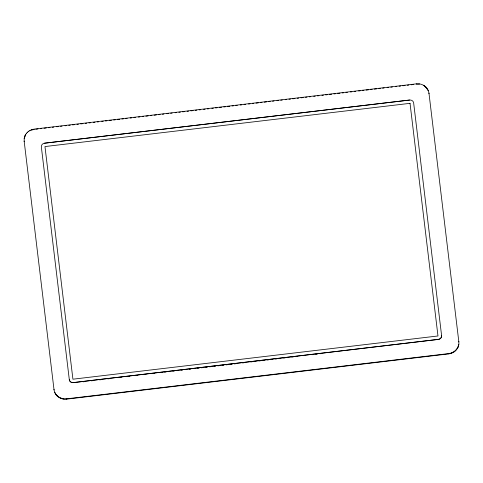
<?xml version="1.0" encoding="UTF-8"?>
<svg xmlns="http://www.w3.org/2000/svg" width="483" height="483" viewBox="0 0 483 483"><rect width="100%" height="100%" fill="white"/><g stroke="black" fill="none" stroke-linecap="round" stroke-linejoin="round"><path stroke-width="0.72" d="M24.21 138.277L24.186 141.386L24.15 141.072L54.036 389.866L53.999 389.552C54.488 395.698 60.786 399.978 66.696 399.133L448.743 353.894C454.684 353.345 459.786 347.7 458.814 341.614L458.85 341.928L428.964 93.134L429.001 93.448C428.512 87.302 422.214 83.022 416.304 83.867L34.257 129.106C29.366 129.643 24.675 133.549 24.241 138.591L25.726 134.328M54.754 392.564L54.718 392.256C56.626 396.839 61.818 399.435 66.66 398.825L448.707 353.586C453.555 353.049 457.993 349.312 458.759 344.409L458.79 344.723M34.293 129.414L31.389 130.126L31.353 129.812M35.79 129.239L38.036 128.973M40.282 128.707L41.786 128.532M44.031 128.261L46.277 127.995M48.523 127.729L50.021 127.554M52.273 127.289L53.77 127.107M56.765 126.757L58.262 126.576M60.508 126.311L62.011 126.135M65.006 125.779L66.503 125.604M68.749 125.338L70.246 125.157M72.498 124.892L74.744 124.626M76.99 124.36L78.487 124.185M80.739 123.92L82.985 123.648M85.231 123.382L86.729 123.207M88.975 122.942L90.478 122.767M93.473 122.41L94.97 122.229M97.216 121.964L98.713 121.788M101.714 121.432L103.211 121.257M105.457 120.992L106.954 120.81M109.2 120.545L111.452 120.279M113.698 120.013L115.196 119.838M117.441 119.573L119.693 119.307M121.939 119.035L123.437 118.86M125.683 118.595L127.18 118.42M130.181 118.063L131.678 117.882M133.924 117.617L135.421 117.441M138.416 117.085L139.919 116.91M142.165 116.644L143.662 116.463M145.908 116.198L148.154 115.932M150.406 115.666L151.904 115.491M154.149 115.226L156.395 114.96M158.647 114.694L160.145 114.513M162.391 114.248L163.888 114.073M166.883 113.716L168.386 113.541M170.632 113.27L172.129 113.094M175.124 112.738L176.621 112.563M178.873 112.297L180.37 112.116M182.616 111.851L184.862 111.585M187.108 111.319L188.611 111.144M190.857 110.879L193.103 110.613M195.349 110.347L196.847 110.166M199.099 109.901L200.596 109.726M203.591 109.369L205.088 109.194M207.34 108.929L208.837 108.747M211.832 108.391L213.329 108.216M215.575 107.951L217.078 107.775M219.324 107.51L221.57 107.238M223.816 106.972L225.313 106.797M227.565 106.532L229.811 106.266M232.057 106L233.555 105.819M235.801 105.554L237.304 105.379M240.299 105.022L241.796 104.847M244.042 104.582L245.539 104.4M248.54 104.05L250.037 103.869M252.283 103.603L253.78 103.428M256.032 103.163L258.278 102.897M260.524 102.625L262.021 102.45M264.267 102.185L266.519 101.919M268.765 101.653L270.263 101.472M272.509 101.207L274.006 101.032M277.007 100.675L278.504 100.5M280.75 100.235L282.247 100.053M285.242 99.703L286.745 99.522M288.991 99.257L290.488 99.081M292.734 98.816L294.98 98.55M297.232 98.284L298.729 98.103M300.975 97.838L303.221 97.572M305.473 97.306L306.971 97.131M309.217 96.86L310.714 96.685M313.709 96.328L315.212 96.153M317.458 95.888L318.955 95.706M321.95 95.356L323.447 95.175M325.699 94.909L327.196 94.734M329.442 94.469L331.688 94.203M333.934 93.937L335.437 93.756M337.683 93.491L339.929 93.225M342.175 92.959L343.673 92.784M345.925 92.519L347.422 92.338M350.416 91.981L351.914 91.806M354.166 91.541L355.663 91.365M358.658 91.009L360.155 90.828M362.401 90.562L363.904 90.387M366.15 90.122L368.396 89.856M370.642 89.59L372.139 89.409M374.391 89.144L376.637 88.878M378.883 88.612L380.381 88.437M382.627 88.172L384.13 87.991M387.125 87.634L388.622 87.459M390.868 87.194L392.365 87.018M395.366 86.662L396.863 86.481M399.109 86.216L400.606 86.04M402.858 85.775L405.104 85.509M407.35 85.243L408.847 85.062M411.093 84.797L413.345 84.531M44.563 143.191L409.638 100.041A3.641 3.393 -6.1 0 1 413.653 102.982L441.601 335.619A3.641 3.393 -6.1 0 1 438.395 339.422L73.331 382.645A3.641 3.393 -6.1 0 1 69.311 379.704L41.357 146.989A3.641 3.393 -6.1 0 1 44.563 143.191L409.638 100.041M69.311 379.704L69.304 379.626A3.641 3.393 -6.1 0 0 73.325 382.566L438.383 339.344A3.641 3.393 -6.1 0 0 441.595 335.54L441.601 335.619M83.112 381.805L84.61 381.63M91.341 380.833L92.839 380.652M99.57 379.855L101.068 379.68M107.8 378.883L109.297 378.702M119.766 377.465L121.263 377.289M127.995 376.492L129.492 376.311M136.224 375.514L137.721 375.339M144.453 374.542L145.951 374.367M152.682 373.57L154.174 373.389M160.911 372.592L162.403 372.417M164.649 372.151L166.146 371.97M172.878 371.173L174.375 370.998M181.107 370.201L182.604 370.026M189.336 369.229L190.827 369.048M197.559 368.251L199.056 368.076M201.302 367.811L202.8 367.635M205.788 367.279L207.285 367.104M209.531 366.839L211.029 366.657M214.017 366.307L215.515 366.126M217.761 365.86L219.252 365.685M222.246 365.329L223.744 365.154M225.99 364.888L227.481 364.707M230.476 364.357L231.973 364.176M234.213 363.91L235.71 363.735M242.442 362.938L243.939 362.763M250.671 361.966L252.168 361.785M254.414 361.519L255.905 361.344M258.9 360.988L260.397 360.813M262.637 360.547L264.135 360.372M267.129 360.016L268.626 359.841M270.866 359.575L272.364 359.394M275.358 359.044L276.856 358.863M279.096 358.597L280.593 358.422M283.587 358.066L285.079 357.891M287.325 357.625L288.822 357.444M291.81 357.094L293.308 356.913M295.554 356.647L297.051 356.472M303.783 355.675L305.28 355.5M312.012 354.703L313.503 354.522M315.749 354.256L317.246 354.081M320.241 353.725L321.732 353.55M428.246 90.436L428.282 90.744L425.867 87.26L423.5 85.237M458.439 345.786L458.47 346.094M457.926 347.108L457.962 347.422M457.238 348.358L457.274 348.672M456.387 349.523L456.417 349.831M427.612 89.174L427.642 89.488M455.372 350.567L455.409 350.881M426.803 88.009L426.839 88.323M454.231 351.485L454.262 351.799M425.837 86.952L425.867 87.26M424.732 86.022L424.762 86.336M452.969 352.258L453 352.572M451.611 352.874L451.647 353.188M448.707 353.586L448.743 353.894M419.298 83.879L419.329 84.193L416.34 84.175L416.304 83.867M66.66 398.825L66.696 399.133M63.671 398.807L63.702 399.121M62.204 398.529L62.241 398.843M60.798 398.077L60.834 398.384M59.469 397.449L59.5 397.763M30 130.428L30.031 130.742M58.238 396.664L58.268 396.978M57.133 395.74L57.163 396.048M28.739 131.201L28.769 131.515M56.161 394.677L56.197 394.991M27.591 132.119L27.628 132.433M55.358 393.512L55.388 393.826M26.583 133.169L26.613 133.477M25.038 135.578L25.074 135.892M24.53 136.906L24.561 137.214M410.031 103.332L44.967 146.56L72.915 379.197L437.978 335.969L410.031 103.332"/></g></svg>
